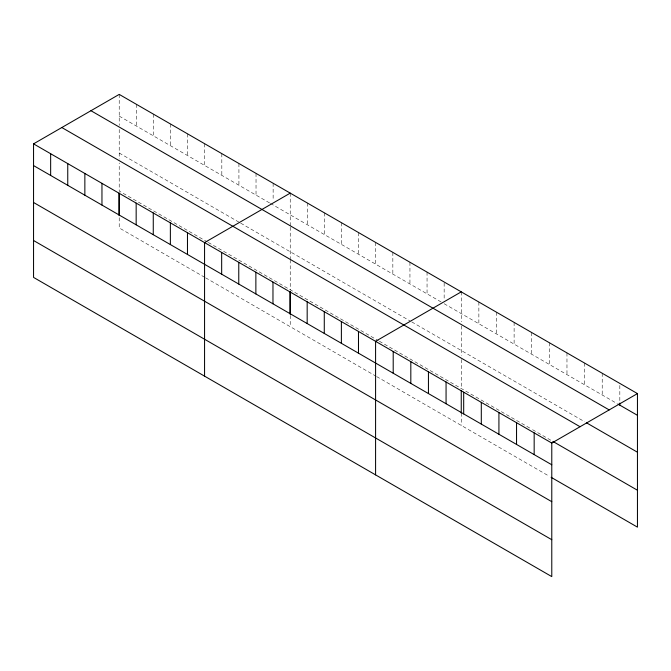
<?xml version="1.0" encoding="UTF-8"?>
<svg xmlns="http://www.w3.org/2000/svg" width="671" height="671" viewBox="0 0 671 671"><rect width="100%" height="100%" fill="white"/><g stroke="black" fill="none" stroke-linecap="round" stroke-linejoin="round"><path stroke-width="0.5" stroke-dasharray="3.35 2.52" d="M119.22 116.117L269.532 202.902M270.43 203.422L441.451 302.16M444.152 303.72L617.186 403.623M119.22 153.022L238.926 222.135M240.73 223.175L409.947 320.872M411.742 321.912L584.592 421.707M207.423 241.971L119.22 191.042L119.22 163.028M208.329 242.491L378.444 340.709M379.341 341.229L531.734 429.205M532.615 429.717L551.99 440.906M204.722 277.316L119.22 227.947L119.22 217.698M205.628 277.836L375.743 376.054M376.641 376.574L549.348 476.284M619.828 385.49L619.828 403.078M602.214 373.244L602.214 394.976M584.592 363.07L584.592 384.802M566.97 352.904L566.97 374.628M549.348 342.73L549.348 364.454M531.734 332.556L531.734 354.28M514.112 322.382L514.112 344.106M496.49 312.208L496.49 333.94M478.868 302.034L478.868 323.766M461.254 291.86L461.254 321.795M461.254 325.888L461.254 355.496M461.254 359.497L461.254 388.517M461.254 413.118L461.254 425.422M444.152 283.028L444.152 300.616M427.05 272.116L427.05 293.839M409.947 262.244L409.947 283.967M392.845 252.371L392.845 274.095M375.743 242.499L375.743 264.223M358.641 232.619L358.641 254.351M341.539 222.747L341.539 244.479M324.437 212.875L324.437 234.598M307.335 203.003L307.335 224.726M290.233 193.131L290.233 226.127M290.233 227.159L290.233 258.763M290.233 259.761L290.233 289.78M290.233 315.412L290.233 326.685M273.131 183.258L273.131 200.839M256.028 173.378L256.028 195.11M238.926 163.506L238.926 185.238M221.824 153.634L221.824 175.357M204.722 143.762L204.722 165.485M187.62 133.89L187.62 155.613M170.526 124.009L170.526 145.741M153.424 114.137L153.424 135.869M136.322 104.265L136.322 125.989M119.22 94.393L119.22 125.343M119.22 129.444L119.22 159.027"/><path stroke-width="1.01" d="M33.55 143.854L551.78 443.053L551.78 576.607L33.55 277.408L33.55 143.854L119.22 94.393L637.45 393.592L637.45 527.146L551.109 477.299M290.233 193.131L204.563 242.592L204.563 376.146M461.254 291.86L375.584 341.321L375.584 474.883M551.78 443.053L637.45 393.592M618.066 404.127L637.45 415.315M90.946 110.715L609.176 409.914M586.353 422.722L637.45 452.22M61.824 127.532L580.054 426.731M552.87 441.417L637.45 490.241M33.55 165.578L551.78 464.777M33.55 202.483L551.78 501.682M33.55 240.503L551.78 539.702M619.828 403.078L619.828 405.141M534.166 432.879L534.166 454.603M516.544 422.705L516.544 444.428M498.922 412.531L498.922 434.263M481.3 402.357L481.3 424.089M463.686 392.191L463.686 413.915M461.254 390.564L461.254 413.118M446.064 382.017L446.064 403.741M428.442 371.843L428.442 393.567M410.82 361.669L410.82 383.393M393.206 351.495L393.206 373.227M358.482 331.449L358.482 353.172M341.38 321.577L341.38 343.3M324.278 311.705L324.278 333.428M307.175 301.833L307.175 323.556M290.233 291.835L290.233 314.38M290.073 291.952L290.073 313.684M272.971 282.08L272.971 303.812M255.869 272.208L255.869 293.932M238.767 262.336L238.767 284.059M221.665 252.464L221.665 274.187M187.469 232.711L187.469 254.443M170.367 222.839L170.367 244.571M153.265 212.967L153.265 234.691M136.163 203.095L136.163 224.819M119.22 193.097L119.22 215.651M119.061 193.223L119.061 214.946M101.958 183.342L101.958 205.074M84.856 173.47L84.856 195.202M67.754 163.598L67.754 185.322M50.652 153.726L50.652 175.45"/></g></svg>
